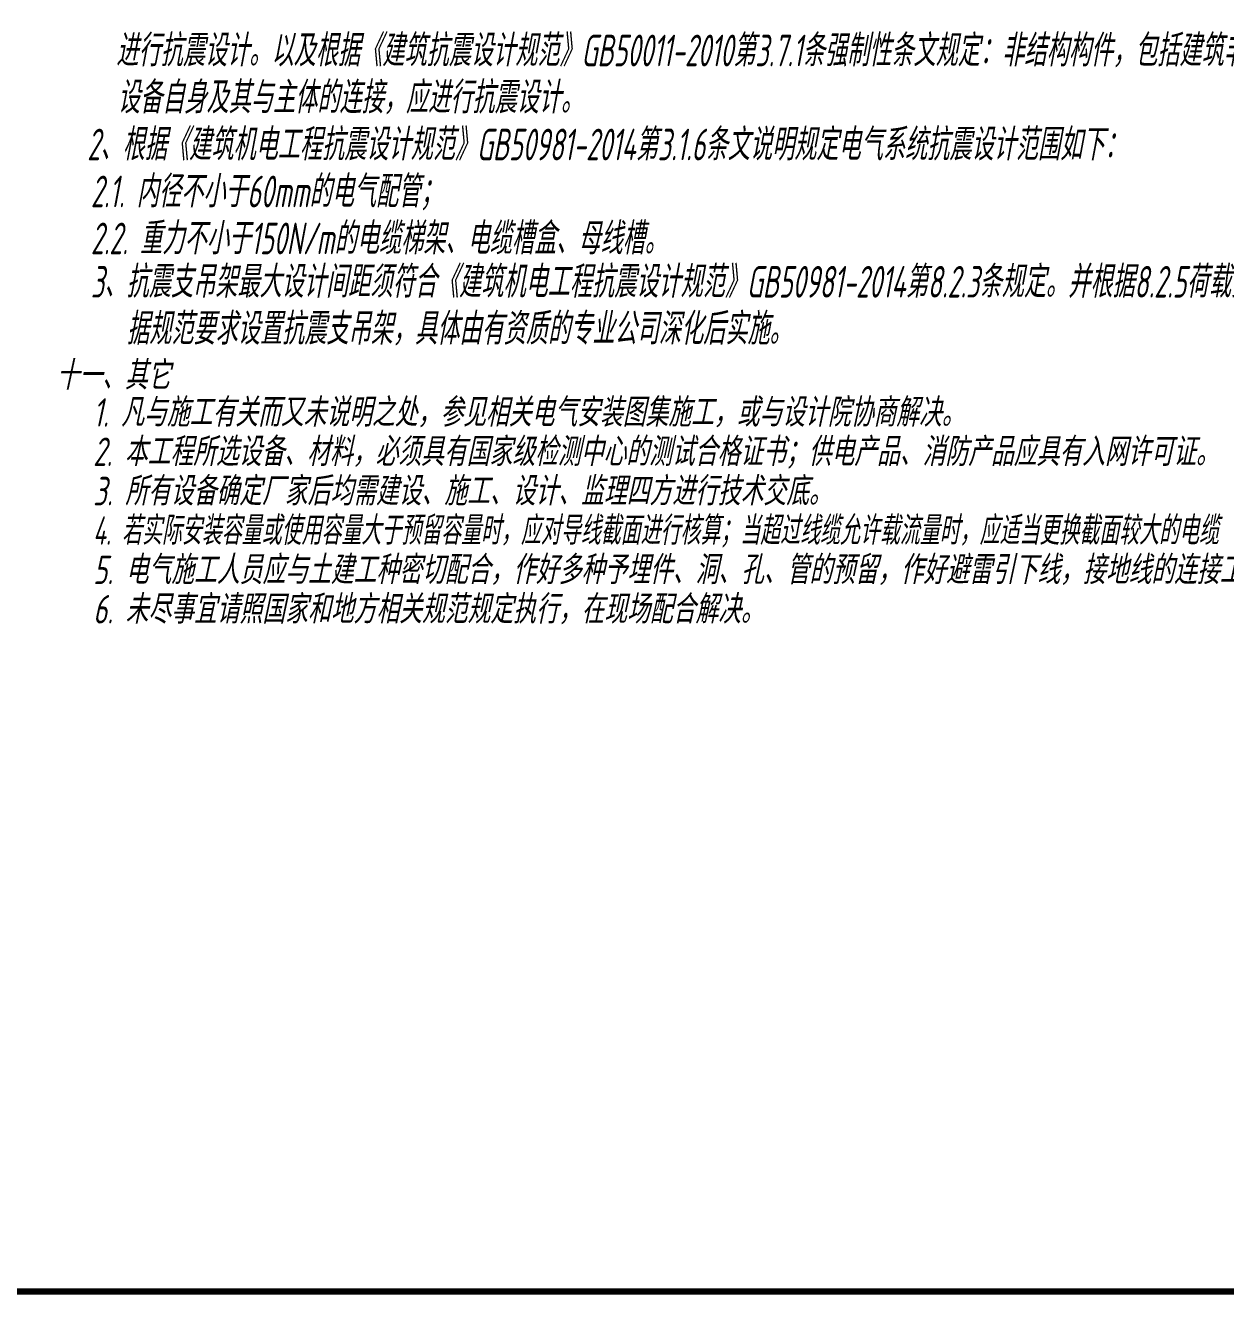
# Model space of a CAD drawing. Extents: x 621174 to 1725648, y -986053 to 860327.
# Drawn here: x 724761 to 743718, y -859103 to -839055 of the extents above; entities that cross this region are included whole.
import ezdxf

# ---------------------------------------------------------------- set-up
doc = ezdxf.new("R2010")
doc.units = 0
doc.header["$LTSCALE"] = 1000
doc.header["$MEASUREMENT"] = 0
doc.layers.add('DIM-照明', color=3, linetype='Continuous')
doc.layers.add('图框', color=140, linetype='Continuous')
doc.styles.add('FFDI-TEXT', font='gbeitc.shx', dxfattribs={"width": 0.8, "height": 4.5, "bigfont": 'hztxt.shx'})
doc.styles.add('HZTXT', font='gbeitc.shx', dxfattribs={"width": 0.8, "height": 400, "bigfont": 'hztxt.shx'})

msp = doc.modelspace()

# ---------------------------------------------------------------- linework, layer by layer
at = {"layer": '图框', "const_width": 100}
msp.add_lwpolyline([(699710, -859053), (755610, -859053), (755610, -819053), (699710, -819053)], close=True, dxfattribs=at)

# ---------------------------------------------------------------- texts
at = {"color": 0, "style": 'HZTXT', "width": 0.7}
for s, p in [('进行抗震设计。以及根据《建筑抗震设计规范》GB50011-2010第3.7.1条强制性条文规定：非结构构件，包括建筑非结构构件和建筑附属机电', (726192, -839702)), ('设备自身及其与主体的连接，应进行抗震设计。', (726216, -840445)), ('2、根据《建筑机电工程抗震设计规范》GB50981-2014第3.1.6条文说明规定电气系统抗震设计范围如下：  ', (725737, -841187)), ('2.1. 内径不小于60mm的电气配管；', (725794, -841929)), ('2.2. 重力不小于150N/m的电缆梯架、电缆槽盒、母线槽。', (725794, -842671)), ('3、抗震支吊架最大设计间距须符合《建筑机电工程抗震设计规范》GB50981-2014第8.2.3条规定。并根据8.2.5荷载要求。本项目电气桥架根', (725794, -843355)), ('据规范要求设置抗震支吊架，具体由有资质的专业公司深化后实施。 ', (726360, -844097))]:
    msp.add_text(s, height=500, dxfattribs=at).set_placement(p)
at = {"layer": 'DIM-照明', "color": 7, "linetype": 'Continuous', "style": 'FFDI-TEXT'}
for s, width, p in [('十一、其它', 0.8, (725248, -844807)), ('1. 凡与施工有关而又未说明之处，参见相关电气安装图集施工，或与设计院协商解决。', 0.8, (725830, -845393)), ('2. 本工程所选设备、材料，必须具有国家级检测中心的测试合格证书；供电产品、消防产品应具有入网许可证。', 0.8, (725830, -846015)), ('3. 所有设备确定厂家后均需建设、施工、设计、监理四方进行技术交底。', 0.8, (725830, -846637)), ('4. 若实际安装容量或使用容量大于预留容量时，应对导线截面进行核算；当超过线缆允许载流量时，应适当更换截面较大的电缆（线）或增加电缆（线）。', 0.7, (725830, -847259)), ('5. 电气施工人员应与土建工种密切配合，作好多种予埋件、洞、孔、管的预留，作好避雷引下线，接地线的连接工作，以利安装。', 0.8, (725830, -847881)), ('6. 未尽事宜请照国家和地方相关规范规定执行，在现场配合解决。', 0.8, (725830, -848503))]:
    msp.add_text(s, height=450, dxfattribs=dict(at, width=width)).set_placement(p)

doc.saveas('drawing.dxf')
